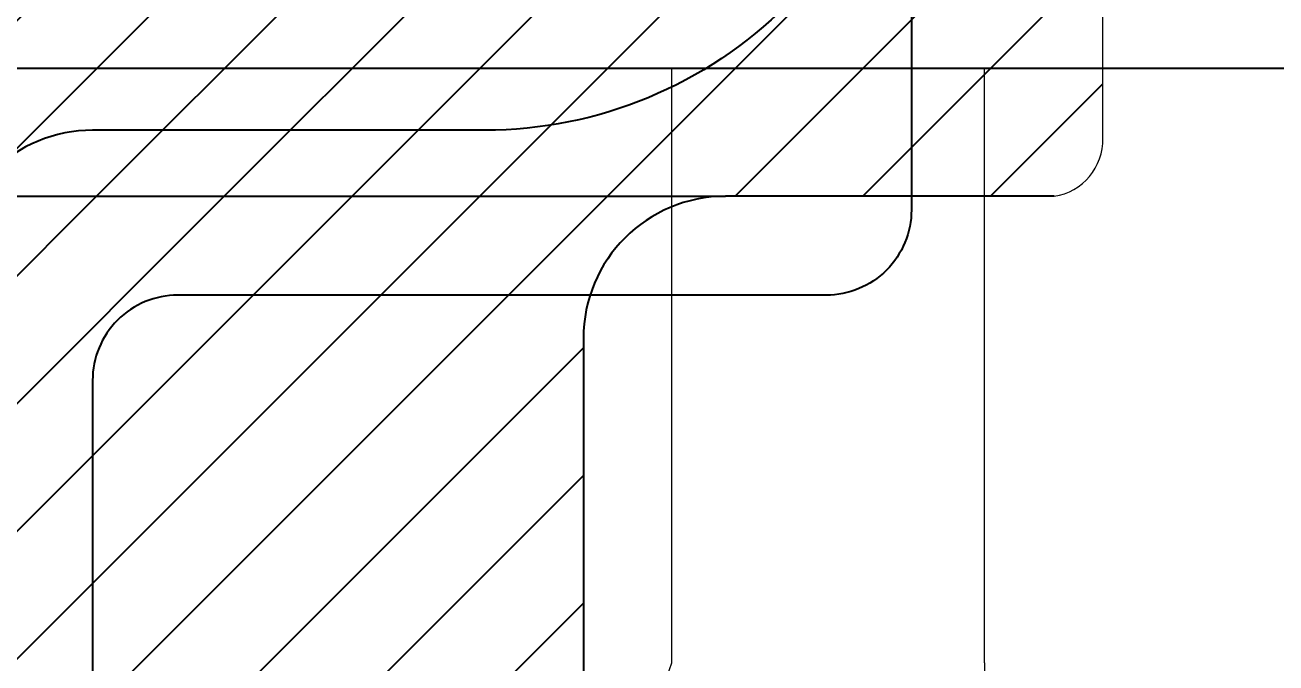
# Model space of a CAD drawing. Header units: inches. Extents: x 4290 to 4597, y -1782 to -1574.
# Drawn here: x 4385.167 to 4389.566, y -1675.887 to -1673.644 of the extents above; entities that cross this region are included whole.
import ezdxf

# ---------------------------------------------------------------- set-up
doc = ezdxf.new("R2010")
doc.units = ezdxf.units.IN
doc.header["$LTSCALE"] = 0.2
doc.header["$MEASUREMENT"] = 0
doc.layers.add('BLU', color=2, linetype='Continuous', lineweight=5)
doc.layers.add('dim', color=82, linetype='Continuous', lineweight=9)
for name, color, linetype in [('DWG', 7, 'Continuous'), ('FPC', 5, 'Continuous'), ('LAYOUT.drawing', 7, 'Continuous')]:
    doc.layers.add(name, color=color, linetype=linetype)
doc.styles.add('宋体', font='')
doc.styles.get('宋体').set_extended_font_data('SimSun')
doc.dimstyles.new('STANDARD$0', dxfattribs={"dimtxt": 2, "dimasz": 2, "dimexe": 0.2, "dimexo": 0.2, "dimgap": 1, "dimtad": 1, "dimdec": 1, "dimzin": 0, "dimdsep": 46, "dimtxsty": 'Standard', "dimcen": 0, "dimclrd": 256, "dimclre": 256, "dimclrt": 7, "dimadec": 0, "dimazin": 0, "dimtfac": 1, "dimtdec": 1, "dimtofl": 0, "dimtmove": 0, "dimatfit": 0, "dimfxl": 1, "dimtolj": 1, "dimtzin": 0, "dimarcsym": 0})
pattern_1 = [(45, (3053.4208, -2100.58467), (-0.2245064, 0.2245064), [])]

# ---------------------------------------------------------------- blocks, each defined once
blk = doc.blocks.new('*D54')
at = {"layer": 'Defpoints', "color": 0, "transparency": 16777216}
for p in [(4361.4878, -1633.5805), (4387.1421, -1633.5805), (4384.0112, -1676.2605)]:
    blk.add_point(p, dxfattribs=at)
at = {"layer": 'dim', "color": 7, "lineweight": -2, "transparency": 16777216}
for p, q in [((4386.9921, -1633.5805), (4361.4878, -1633.5805)), ((4361.4878, -1674.9605), (4361.4878, -1634.8805)), ((4383.8612, -1676.2605), (4361.4878, -1676.2605))]:
    blk.add_line(p, q, dxfattribs=at)
at = {"layer": 'dim', "color": 7, "transparency": 16777216}
for points in [[(4361.2711, -1634.8805), (4361.7045, -1634.8805), (4361.4878, -1633.5805)], [(4361.2711, -1674.9605), (4361.7045, -1674.9605), (4361.4878, -1676.2605)]]:
    blk.add_solid(points, dxfattribs=at)
at = {"layer": 'dim', "color": 7, "transparency": 16777216, "insert": (4360.5842, -1654.9205), "char_height": 1.3, "attachment_point": 5, "rotation": 90, "style": '宋体'}
blk.add_mtext('\\A1;LENS OD 42.68', dxfattribs=at)

msp = doc.modelspace()

# ---------------------------------------------------------------- hatches: boundary and pattern name
h = msp.add_hatch()
h.set_pattern_fill('ANSI31', color=30, scale=0.1, style=0)
h.set_pattern_definition(pattern_1)
edge = h.paths.add_edge_path()
edge.add_line((4376.4366, -1673.0958), (4388.9566, -1673.0958))
edge.add_line((4376.4366, -1674.0537), (4376.4366, -1673.0958))
edge.add_arc((4376.6366, -1674.0479), 0.2, 178.3428, 261.6793)
edge.add_line((4378.1366, -1674.2458), (4376.6076, -1674.2458))
edge.add_line((4378.1366, -1674.2458), (4387.6301, -1674.2458))
edge.add_line((4388.7857, -1674.2458), (4387.6301, -1674.2458))
edge.add_arc((4388.7567, -1674.0479), 0.2, 278.3207, 361.6572)
edge.add_line((4388.9566, -1674.0537), (4388.9566, -1673.0958))
h = msp.add_hatch()
h.set_pattern_fill('ANSI31', color=256, scale=0.1, style=0)
h.set_pattern_definition(pattern_1)
edge = h.paths.add_edge_path()
edge.add_line((4378.1366, -1674.2458), (4387.6301, -1674.2458))
edge.add_arc((4387.6301, -1674.7458), 0.5, 90, 180)
edge.add_line((4387.1301, -1674.7458), (4387.1301, -1675.9922))
edge.add_arc((4387.6301, -1675.9922), 0.5, 180, 270)
edge.add_line((4378.1366, -1676.4922), (4386.4904, -1676.4922))
edge.add_arc((4378.1366, -1675.9922), 0.5, 270, 360)
edge.add_line((4378.6366, -1675.9922), (4378.6366, -1674.7458))
edge.add_arc((4378.1366, -1674.7458), 0.5, 360, 450)
h.paths.add_polyline_path([(4380.0052, -1674.7913), (4385.3767, -1674.7913), (4385.3767, -1675.8824), (4380.0052, -1675.8824)], flags=24)

# ---------------------------------------------------------------- linework, layer by layer
at = {"layer": 'BLU', "color": 36, "lineweight": 5}
for p, q in [((4387.4406, -1675.8874), (4387.4406, -1673.7958)), ((4388.5403, -1675.8874), (4388.5403, -1673.7958))]:
    msp.add_line(p, q, dxfattribs=at)
for centre, radius, start, end in [((4386.827, -1675.7041), 0.6404, 308.8034, 343.364), ((4389.0403, -1675.8874), 0.5, 180, 219.1539)]:
    msp.add_arc(centre, radius, start, end, dxfattribs=at)
at = {"layer": 'DWG', "color": 30, "lineweight": 0}
msp.add_line((4388.9566, -1674.0537), (4388.9566, -1673.0958), dxfattribs=at)
at = {"layer": 'DWG', "color": 30}
msp.add_line((4378.1366, -1674.2458), (4387.6301, -1674.2458), dxfattribs=at)
at = {"layer": 'DWG', "color": 30, "lineweight": 0}
msp.add_arc((4388.7567, -1674.0479), 0.2, 278.3207, 1.6572, dxfattribs=at)
at = {"layer": 'FPC'}
for p, q in [((4388.7857, -1674.2458), (4387.6301, -1674.2458)), ((4387.1301, -1674.7458), (4387.1301, -1675.9922))]:
    msp.add_line(p, q, dxfattribs=at)
at = {"layer": 'FPC', "color": 2}
msp.add_lwpolyline([(4378.6864, -1672.009), (4387.9836, -1672.009, -0.414214), (4388.2836, -1672.309), (4388.2836, -1672.5138, -0.414214), (4386.7836, -1674.0138), (4385.4042, -1674.0138, 0.414214), (4384.9042, -1674.5138), (4384.9042, -1683.0274, 0.414214), (4385.4042, -1683.5274), (4388.4905, -1683.5274, -0.414214), (4389.4905, -1684.5274), (4389.4905, -1690.2274), (4382.4042, -1690.2274), (4382.4042, -1683.7938, 0.414214), (4381.4042, -1682.7938), (4374.5467, -1682.7938, -0.414214)], format="xyb", dxfattribs=at)
at = {"layer": 'FPC'}
msp.add_lwpolyline([(4378.6864, -1672.389), (4387.9836, -1672.389, -0.414214), (4388.2836, -1672.689), (4388.2836, -1674.2938, -0.414214), (4387.9836, -1674.5938), (4385.7042, -1674.5938, 0.414214), (4385.4042, -1674.8938), (4385.4042, -1682.5274, 0.414214), (4386.4042, -1683.5274), (4388.4905, -1683.5274, -0.414214), (4389.4905, -1684.5274), (4389.4905, -1690.2274), (4382.4042, -1690.2274), (4382.4042, -1683.7938, 0.414214), (4381.4042, -1682.7938), (4374.5467, -1682.7938, -0.414214)], format="xyb", dxfattribs=at)
msp.add_arc((4387.6301, -1674.7458), 0.5, 90, 180, dxfattribs=at)
at = {"layer": 'LAYOUT.drawing'}
msp.add_line((4375.6289, -1673.7958), (4389.7644, -1673.7958), dxfattribs=at)

# ---------------------------------------------------------------- dimensions: what is measured, and where the dimension line sits
at = {"layer": 'dim', "color": 7}
dim = msp.add_linear_dim(base=(4361.4878, -1633.5805), p1=(4384.0112, -1676.2605), p2=(4387.1421, -1633.5805), angle=90, text='LENS OD <>', dimstyle='STANDARD$0', override={"dimscale": 0.5, "dimtxt": 2.6, "dimasz": 2.6, "dimexe": 0, "dimexo": 0.3, "dimgap": 0.5, "dimtoh": 1, "dimdec": 2, "dimtxsty": '宋体', "dimclrd": 7, "dimclre": 7, "dimadec": 1, "dimtdec": 2, "dimatfit": 3}, dxfattribs=at)
dim.commit()
dim.dimension.update_dxf_attribs({"geometry": '*D54', "text_midpoint": (4360.5842, -1654.9205)})

doc.saveas('drawing.dxf')
